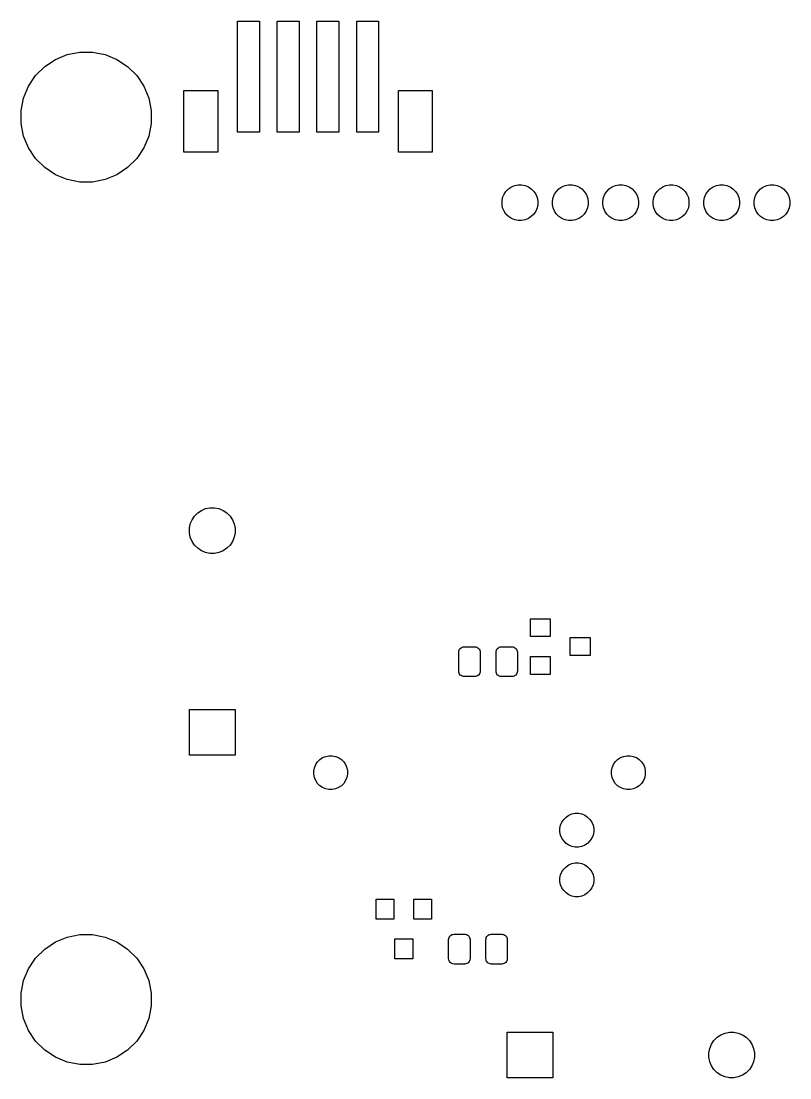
# Model space of a CAD drawing. Extents: x -0.28 to 2.63, y -2.16 to -0.06.
# Drawn here: x -0.279 to 1.245, y -2.155 to -0.06 of the extents above; entities that cross this region are included whole.
import ezdxf

# ---------------------------------------------------------------- set-up
doc = ezdxf.new("R2010")
doc.units = 0
doc.header["$MEASUREMENT"] = 0
doc.layers.add('BLACK', color=7, linetype='CONTINUOUS')

msp = doc.modelspace()

# ---------------------------------------------------------------- linework, layer by layer
at = {"layer": 'BLACK', "linetype": 'CONTINUOUS'}
for p, q in [((0.1502, -0.2802), (0.1502, -0.0598)), ((0.1502, -0.0598), (0.1935, -0.0598)), ((0.1935, -0.0598), (0.1935, -0.2802)), ((0.229, -0.2802), (0.229, -0.0598)), ((0.229, -0.0598), (0.2723, -0.0598)), ((0.2723, -0.0598), (0.2723, -0.2802)), ((0.3077, -0.2802), (0.3077, -0.0598)), ((0.3077, -0.0598), (0.351, -0.0598)), ((0.351, -0.0598), (0.351, -0.2802)), ((0.3865, -0.2802), (0.3865, -0.0598)), ((0.3865, -0.0598), (0.4298, -0.0598)), ((0.4298, -0.0598), (0.4298, -0.2802)), ((-0.1876, -0.126), (-0.1627, -0.121)), ((-0.1627, -0.121), (-0.1373, -0.121)), ((-0.1373, -0.121), (-0.1124, -0.126)), ((-0.2322, -0.1498), (-0.2111, -0.1357)), ((-0.2111, -0.1357), (-0.1876, -0.126)), ((-0.1124, -0.126), (-0.0889, -0.1357)), ((-0.0889, -0.1357), (-0.0678, -0.1498)), ((-0.2502, -0.1678), (-0.2322, -0.1498)), ((-0.0678, -0.1498), (-0.0498, -0.1678)), ((-0.2643, -0.1889), (-0.2502, -0.1678)), ((-0.0498, -0.1678), (-0.0357, -0.1889)), ((-0.274, -0.2124), (-0.2643, -0.1889)), ((-0.0357, -0.1889), (-0.026, -0.2124)), ((0.0439, -0.3196), (0.0439, -0.1976)), ((0.0439, -0.1976), (0.1109, -0.1976)), ((0.1109, -0.1976), (0.1109, -0.3196)), ((0.4691, -0.3196), (0.4691, -0.1976)), ((0.4691, -0.1976), (0.5361, -0.1976)), ((0.5361, -0.1976), (0.5361, -0.3196)), ((-0.279, -0.2373), (-0.274, -0.2124)), ((-0.026, -0.2124), (-0.021, -0.2373)), ((-0.279, -0.2627), (-0.279, -0.2373)), ((-0.021, -0.2373), (-0.021, -0.2627)), ((-0.274, -0.2876), (-0.279, -0.2627)), ((-0.021, -0.2627), (-0.026, -0.2876)), ((-0.2643, -0.3111), (-0.274, -0.2876)), ((-0.026, -0.2876), (-0.0357, -0.3111)), ((0.1935, -0.2802), (0.1502, -0.2802)), ((0.2723, -0.2802), (0.229, -0.2802)), ((0.351, -0.2802), (0.3077, -0.2802)), ((0.4298, -0.2802), (0.3865, -0.2802)), ((-0.2502, -0.3322), (-0.2643, -0.3111)), ((-0.0357, -0.3111), (-0.0498, -0.3322)), ((-0.2322, -0.3502), (-0.2502, -0.3322)), ((-0.0498, -0.3322), (-0.0678, -0.3502)), ((0.1109, -0.3196), (0.0439, -0.3196)), ((0.5361, -0.3196), (0.4691, -0.3196)), ((-0.2111, -0.3643), (-0.2322, -0.3502)), ((-0.0678, -0.3502), (-0.0889, -0.3643)), ((-0.1876, -0.374), (-0.2111, -0.3643)), ((-0.1627, -0.379), (-0.1876, -0.374)), ((-0.1124, -0.374), (-0.1373, -0.379)), ((-0.0889, -0.3643), (-0.1124, -0.374)), ((-0.1373, -0.379), (-0.1627, -0.379)), ((0.6786, -0.4032), (0.6825, -0.3974)), ((0.6825, -0.3974), (0.6874, -0.3925)), ((0.6874, -0.3925), (0.6932, -0.3886)), ((0.6932, -0.3886), (0.6997, -0.3859)), ((0.6997, -0.3859), (0.7065, -0.3846)), ((0.7065, -0.3846), (0.7135, -0.3846)), ((0.7135, -0.3846), (0.7203, -0.3859)), ((0.7203, -0.3859), (0.7268, -0.3886)), ((0.7268, -0.3886), (0.7326, -0.3925)), ((0.7326, -0.3925), (0.7375, -0.3974)), ((0.7375, -0.3974), (0.7414, -0.4032)), ((0.7786, -0.4032), (0.7825, -0.3974)), ((0.7825, -0.3974), (0.7874, -0.3925)), ((0.7874, -0.3925), (0.7932, -0.3886)), ((0.7932, -0.3886), (0.7997, -0.3859)), ((0.7997, -0.3859), (0.8065, -0.3846)), ((0.8065, -0.3846), (0.8135, -0.3846)), ((0.8135, -0.3846), (0.8203, -0.3859)), ((0.8203, -0.3859), (0.8268, -0.3886)), ((0.8268, -0.3886), (0.8326, -0.3925)), ((0.8326, -0.3925), (0.8375, -0.3974)), ((0.8375, -0.3974), (0.8414, -0.4032)), ((0.8786, -0.4032), (0.8825, -0.3974)), ((0.8825, -0.3974), (0.8874, -0.3925)), ((0.8874, -0.3925), (0.8932, -0.3886)), ((0.8932, -0.3886), (0.8997, -0.3859)), ((0.8997, -0.3859), (0.9065, -0.3846)), ((0.9065, -0.3846), (0.9135, -0.3846)), ((0.9135, -0.3846), (0.9203, -0.3859)), ((0.9203, -0.3859), (0.9268, -0.3886)), ((0.9268, -0.3886), (0.9326, -0.3925)), ((0.9326, -0.3925), (0.9375, -0.3974)), ((0.9375, -0.3974), (0.9414, -0.4032)), ((0.9786, -0.4032), (0.9825, -0.3974)), ((0.9825, -0.3974), (0.9874, -0.3925)), ((0.9874, -0.3925), (0.9932, -0.3886)), ((0.9932, -0.3886), (0.9997, -0.3859)), ((0.9997, -0.3859), (1.0065, -0.3846)), ((1.0065, -0.3846), (1.0135, -0.3846)), ((1.0135, -0.3846), (1.0203, -0.3859)), ((1.0203, -0.3859), (1.0268, -0.3886)), ((1.0268, -0.3886), (1.0326, -0.3925)), ((1.0326, -0.3925), (1.0375, -0.3974)), ((1.0375, -0.3974), (1.0414, -0.4032)), ((1.0786, -0.4032), (1.0825, -0.3974)), ((1.0825, -0.3974), (1.0874, -0.3925)), ((1.0874, -0.3925), (1.0932, -0.3886)), ((1.0932, -0.3886), (1.0997, -0.3859)), ((1.0997, -0.3859), (1.1065, -0.3846)), ((1.1065, -0.3846), (1.1135, -0.3846)), ((1.1135, -0.3846), (1.1203, -0.3859)), ((1.1203, -0.3859), (1.1268, -0.3886)), ((1.1268, -0.3886), (1.1326, -0.3925)), ((1.1326, -0.3925), (1.1375, -0.3974)), ((1.1375, -0.3974), (1.1414, -0.4032)), ((1.1786, -0.4032), (1.1825, -0.3974)), ((1.1825, -0.3974), (1.1874, -0.3925)), ((1.1874, -0.3925), (1.1932, -0.3886)), ((1.1932, -0.3886), (1.1997, -0.3859)), ((1.1997, -0.3859), (1.2065, -0.3846)), ((1.2065, -0.3846), (1.2135, -0.3846)), ((1.2135, -0.3846), (1.2203, -0.3859)), ((1.2203, -0.3859), (1.2268, -0.3886)), ((1.2268, -0.3886), (1.2326, -0.3925)), ((1.2326, -0.3925), (1.2375, -0.3974)), ((1.2375, -0.3974), (1.2414, -0.4032)), ((0.6746, -0.4165), (0.6759, -0.4097)), ((0.6746, -0.4235), (0.6746, -0.4165)), ((0.6759, -0.4097), (0.6786, -0.4032)), ((0.7414, -0.4032), (0.7441, -0.4097)), ((0.7441, -0.4097), (0.7454, -0.4165)), ((0.7454, -0.4165), (0.7454, -0.4235)), ((0.7746, -0.4165), (0.7759, -0.4097)), ((0.7746, -0.4235), (0.7746, -0.4165)), ((0.7759, -0.4097), (0.7786, -0.4032)), ((0.8414, -0.4032), (0.8441, -0.4097)), ((0.8441, -0.4097), (0.8454, -0.4165)), ((0.8454, -0.4165), (0.8454, -0.4235)), ((0.8746, -0.4165), (0.8759, -0.4097)), ((0.8746, -0.4235), (0.8746, -0.4165)), ((0.8759, -0.4097), (0.8786, -0.4032)), ((0.9414, -0.4032), (0.9441, -0.4097)), ((0.9441, -0.4097), (0.9454, -0.4165)), ((0.9454, -0.4165), (0.9454, -0.4235)), ((0.9746, -0.4165), (0.9759, -0.4097)), ((0.9746, -0.4235), (0.9746, -0.4165)), ((0.9759, -0.4097), (0.9786, -0.4032)), ((1.0414, -0.4032), (1.0441, -0.4097)), ((1.0441, -0.4097), (1.0454, -0.4165)), ((1.0454, -0.4165), (1.0454, -0.4235)), ((1.0746, -0.4165), (1.0759, -0.4097)), ((1.0746, -0.4235), (1.0746, -0.4165)), ((1.0759, -0.4097), (1.0786, -0.4032)), ((1.1414, -0.4032), (1.1441, -0.4097)), ((1.1441, -0.4097), (1.1454, -0.4165)), ((1.1454, -0.4165), (1.1454, -0.4235)), ((1.1746, -0.4165), (1.1759, -0.4097)), ((1.1746, -0.4235), (1.1746, -0.4165)), ((1.1759, -0.4097), (1.1786, -0.4032)), ((1.2414, -0.4032), (1.2441, -0.4097)), ((1.2441, -0.4097), (1.2454, -0.4165)), ((1.2454, -0.4165), (1.2454, -0.4235)), ((0.6759, -0.4303), (0.6746, -0.4235)), ((0.6786, -0.4368), (0.6759, -0.4303)), ((0.6825, -0.4426), (0.6786, -0.4368)), ((0.7414, -0.4368), (0.7375, -0.4426)), ((0.7441, -0.4303), (0.7414, -0.4368)), ((0.7454, -0.4235), (0.7441, -0.4303)), ((0.7759, -0.4303), (0.7746, -0.4235)), ((0.7786, -0.4368), (0.7759, -0.4303)), ((0.7825, -0.4426), (0.7786, -0.4368)), ((0.8414, -0.4368), (0.8375, -0.4426)), ((0.8441, -0.4303), (0.8414, -0.4368)), ((0.8454, -0.4235), (0.8441, -0.4303)), ((0.8759, -0.4303), (0.8746, -0.4235)), ((0.8786, -0.4368), (0.8759, -0.4303)), ((0.8825, -0.4426), (0.8786, -0.4368)), ((0.9414, -0.4368), (0.9375, -0.4426)), ((0.9441, -0.4303), (0.9414, -0.4368)), ((0.9454, -0.4235), (0.9441, -0.4303)), ((0.9759, -0.4303), (0.9746, -0.4235)), ((0.9786, -0.4368), (0.9759, -0.4303)), ((0.9825, -0.4426), (0.9786, -0.4368)), ((1.0414, -0.4368), (1.0375, -0.4426)), ((1.0441, -0.4303), (1.0414, -0.4368)), ((1.0454, -0.4235), (1.0441, -0.4303)), ((1.0759, -0.4303), (1.0746, -0.4235)), ((1.0786, -0.4368), (1.0759, -0.4303)), ((1.0825, -0.4426), (1.0786, -0.4368)), ((1.1414, -0.4368), (1.1375, -0.4426)), ((1.1441, -0.4303), (1.1414, -0.4368)), ((1.1454, -0.4235), (1.1441, -0.4303)), ((1.1759, -0.4303), (1.1746, -0.4235)), ((1.1786, -0.4368), (1.1759, -0.4303)), ((1.1825, -0.4426), (1.1786, -0.4368)), ((1.2414, -0.4368), (1.2375, -0.4426)), ((1.2441, -0.4303), (1.2414, -0.4368)), ((1.2454, -0.4235), (1.2441, -0.4303)), ((0.6874, -0.4475), (0.6825, -0.4426)), ((0.6932, -0.4514), (0.6874, -0.4475)), ((0.6997, -0.4541), (0.6932, -0.4514)), ((0.7065, -0.4554), (0.6997, -0.4541)), ((0.7135, -0.4554), (0.7065, -0.4554)), ((0.7203, -0.4541), (0.7135, -0.4554)), ((0.7268, -0.4514), (0.7203, -0.4541)), ((0.7326, -0.4475), (0.7268, -0.4514)), ((0.7375, -0.4426), (0.7326, -0.4475)), ((0.7874, -0.4475), (0.7825, -0.4426)), ((0.7932, -0.4514), (0.7874, -0.4475)), ((0.7997, -0.4541), (0.7932, -0.4514)), ((0.8065, -0.4554), (0.7997, -0.4541)), ((0.8135, -0.4554), (0.8065, -0.4554)), ((0.8203, -0.4541), (0.8135, -0.4554)), ((0.8268, -0.4514), (0.8203, -0.4541)), ((0.8326, -0.4475), (0.8268, -0.4514)), ((0.8375, -0.4426), (0.8326, -0.4475)), ((0.8874, -0.4475), (0.8825, -0.4426)), ((0.8932, -0.4514), (0.8874, -0.4475)), ((0.8997, -0.4541), (0.8932, -0.4514)), ((0.9065, -0.4554), (0.8997, -0.4541)), ((0.9135, -0.4554), (0.9065, -0.4554)), ((0.9203, -0.4541), (0.9135, -0.4554)), ((0.9268, -0.4514), (0.9203, -0.4541)), ((0.9326, -0.4475), (0.9268, -0.4514)), ((0.9375, -0.4426), (0.9326, -0.4475)), ((0.9874, -0.4475), (0.9825, -0.4426)), ((0.9932, -0.4514), (0.9874, -0.4475)), ((0.9997, -0.4541), (0.9932, -0.4514)), ((1.0065, -0.4554), (0.9997, -0.4541)), ((1.0135, -0.4554), (1.0065, -0.4554)), ((1.0203, -0.4541), (1.0135, -0.4554)), ((1.0268, -0.4514), (1.0203, -0.4541)), ((1.0326, -0.4475), (1.0268, -0.4514)), ((1.0375, -0.4426), (1.0326, -0.4475)), ((1.0874, -0.4475), (1.0825, -0.4426)), ((1.0932, -0.4514), (1.0874, -0.4475)), ((1.0997, -0.4541), (1.0932, -0.4514)), ((1.1065, -0.4554), (1.0997, -0.4541)), ((1.1135, -0.4554), (1.1065, -0.4554)), ((1.1203, -0.4541), (1.1135, -0.4554)), ((1.1268, -0.4514), (1.1203, -0.4541)), ((1.1326, -0.4475), (1.1268, -0.4514)), ((1.1375, -0.4426), (1.1326, -0.4475)), ((1.1874, -0.4475), (1.1825, -0.4426)), ((1.1932, -0.4514), (1.1874, -0.4475)), ((1.1997, -0.4541), (1.1932, -0.4514)), ((1.2065, -0.4554), (1.1997, -0.4541)), ((1.2135, -0.4554), (1.2065, -0.4554)), ((1.2203, -0.4541), (1.2135, -0.4554)), ((1.2268, -0.4514), (1.2203, -0.4541)), ((1.2326, -0.4475), (1.2268, -0.4514)), ((1.2375, -0.4426), (1.2326, -0.4475)), ((0.0786, -1.0299), (0.0868, -1.0265)), ((0.0868, -1.0265), (0.0955, -1.0247)), ((0.0955, -1.0247), (0.1045, -1.0247)), ((0.1045, -1.0247), (0.1132, -1.0265)), ((0.1132, -1.0265), (0.1214, -1.0299)), ((0.0599, -1.0486), (0.0648, -1.0411)), ((0.0648, -1.0411), (0.0711, -1.0348)), ((0.0711, -1.0348), (0.0786, -1.0299)), ((0.1214, -1.0299), (0.1289, -1.0348)), ((0.1289, -1.0348), (0.1352, -1.0411)), ((0.1352, -1.0411), (0.1401, -1.0486)), ((0.0547, -1.0655), (0.0565, -1.0568)), ((0.0547, -1.0745), (0.0547, -1.0655)), ((0.0565, -1.0568), (0.0599, -1.0486)), ((0.1401, -1.0486), (0.1435, -1.0568)), ((0.1435, -1.0568), (0.1453, -1.0655)), ((0.1453, -1.0655), (0.1453, -1.0745)), ((0.0565, -1.0832), (0.0547, -1.0745)), ((0.0599, -1.0915), (0.0565, -1.0832)), ((0.1435, -1.0832), (0.1401, -1.0915)), ((0.1453, -1.0745), (0.1435, -1.0832)), ((0.0648, -1.0989), (0.0599, -1.0915)), ((0.0711, -1.1052), (0.0648, -1.0989)), ((0.0786, -1.1101), (0.0711, -1.1052)), ((0.0868, -1.1135), (0.0786, -1.1101)), ((0.1214, -1.1101), (0.1132, -1.1135)), ((0.1289, -1.1052), (0.1214, -1.1101)), ((0.1352, -1.0989), (0.1289, -1.1052)), ((0.1401, -1.0915), (0.1352, -1.0989)), ((0.0955, -1.1153), (0.0868, -1.1135)), ((0.1045, -1.1153), (0.0955, -1.1153)), ((0.1132, -1.1135), (0.1045, -1.1153)), ((0.7309, -1.2803), (0.7309, -1.2449)), ((0.7309, -1.2449), (0.7703, -1.2449)), ((0.7703, -1.2449), (0.7703, -1.2803)), ((0.7703, -1.2803), (0.7309, -1.2803)), ((0.8097, -1.3177), (0.8097, -1.2823)), ((0.8097, -1.2823), (0.8491, -1.2823)), ((0.8491, -1.2823), (0.8491, -1.3177)), ((0.5888, -1.3111), (0.589, -1.309)), ((0.5888, -1.349), (0.5888, -1.3111)), ((0.589, -1.309), (0.5896, -1.307)), ((0.5896, -1.307), (0.5906, -1.3052)), ((0.5906, -1.3052), (0.5919, -1.3036)), ((0.5919, -1.3036), (0.5935, -1.3023)), ((0.5935, -1.3023), (0.5954, -1.3013)), ((0.5954, -1.3013), (0.5974, -1.3007)), ((0.5974, -1.3007), (0.5994, -1.3005)), ((0.5994, -1.3005), (0.6206, -1.3005)), ((0.6206, -1.3005), (0.6226, -1.3007)), ((0.6226, -1.3007), (0.6246, -1.3013)), ((0.6246, -1.3013), (0.6265, -1.3023)), ((0.6265, -1.3023), (0.6281, -1.3036)), ((0.6281, -1.3036), (0.6294, -1.3052)), ((0.6294, -1.3052), (0.6304, -1.307)), ((0.6304, -1.307), (0.631, -1.309)), ((0.631, -1.309), (0.6312, -1.3111)), ((0.6312, -1.3111), (0.6312, -1.349)), ((0.6627, -1.3111), (0.6629, -1.309)), ((0.6627, -1.349), (0.6627, -1.3111)), ((0.6629, -1.309), (0.6635, -1.307)), ((0.6635, -1.307), (0.6644, -1.3052)), ((0.6644, -1.3052), (0.6658, -1.3036)), ((0.6658, -1.3036), (0.6674, -1.3023)), ((0.6674, -1.3023), (0.6692, -1.3013)), ((0.6692, -1.3013), (0.6712, -1.3007)), ((0.6712, -1.3007), (0.6732, -1.3005)), ((0.6732, -1.3005), (0.6944, -1.3005)), ((0.6944, -1.3005), (0.6965, -1.3007)), ((0.6965, -1.3007), (0.6984, -1.3013)), ((0.6984, -1.3013), (0.7003, -1.3023)), ((0.7003, -1.3023), (0.7019, -1.3036)), ((0.7019, -1.3036), (0.7032, -1.3052)), ((0.7032, -1.3052), (0.7042, -1.307)), ((0.7042, -1.307), (0.7048, -1.309)), ((0.7048, -1.309), (0.705, -1.3111)), ((0.705, -1.3111), (0.705, -1.349)), ((0.7309, -1.3551), (0.7309, -1.3197)), ((0.7309, -1.3197), (0.7703, -1.3197)), ((0.7703, -1.3197), (0.7703, -1.3551)), ((0.8491, -1.3177), (0.8097, -1.3177)), ((0.589, -1.351), (0.5888, -1.349)), ((0.5896, -1.353), (0.589, -1.351)), ((0.5906, -1.3548), (0.5896, -1.353)), ((0.5919, -1.3564), (0.5906, -1.3548)), ((0.5935, -1.3577), (0.5919, -1.3564)), ((0.5954, -1.3587), (0.5935, -1.3577)), ((0.5974, -1.3593), (0.5954, -1.3587)), ((0.5994, -1.3595), (0.5974, -1.3593)), ((0.6206, -1.3595), (0.5994, -1.3595)), ((0.6226, -1.3593), (0.6206, -1.3595)), ((0.6246, -1.3587), (0.6226, -1.3593)), ((0.6265, -1.3577), (0.6246, -1.3587)), ((0.6281, -1.3564), (0.6265, -1.3577)), ((0.6294, -1.3548), (0.6281, -1.3564)), ((0.6304, -1.353), (0.6294, -1.3548)), ((0.631, -1.351), (0.6304, -1.353)), ((0.6312, -1.349), (0.631, -1.351)), ((0.6629, -1.351), (0.6627, -1.349)), ((0.6635, -1.353), (0.6629, -1.351)), ((0.6644, -1.3548), (0.6635, -1.353)), ((0.6658, -1.3564), (0.6644, -1.3548)), ((0.6674, -1.3577), (0.6658, -1.3564)), ((0.6692, -1.3587), (0.6674, -1.3577)), ((0.6712, -1.3593), (0.6692, -1.3587)), ((0.6732, -1.3595), (0.6712, -1.3593)), ((0.6944, -1.3595), (0.6732, -1.3595)), ((0.6965, -1.3593), (0.6944, -1.3595)), ((0.6984, -1.3587), (0.6965, -1.3593)), ((0.7003, -1.3577), (0.6984, -1.3587)), ((0.7019, -1.3564), (0.7003, -1.3577)), ((0.7032, -1.3548), (0.7019, -1.3564)), ((0.7042, -1.353), (0.7032, -1.3548)), ((0.7048, -1.351), (0.7042, -1.353)), ((0.705, -1.349), (0.7048, -1.351)), ((0.7703, -1.3551), (0.7309, -1.3551)), ((0.0547, -1.5153), (0.0547, -1.4247)), ((0.0547, -1.4247), (0.1453, -1.4247)), ((0.1453, -1.4247), (0.1453, -1.5153)), ((0.1453, -1.5153), (0.0547, -1.5153)), ((0.3051, -1.5341), (0.3087, -1.5287)), ((0.3087, -1.5287), (0.3134, -1.524)), ((0.3134, -1.524), (0.3189, -1.5203)), ((0.3189, -1.5203), (0.325, -1.5178)), ((0.325, -1.5178), (0.3314, -1.5165)), ((0.3314, -1.5165), (0.338, -1.5165)), ((0.338, -1.5165), (0.3445, -1.5178)), ((0.3445, -1.5178), (0.3506, -1.5203)), ((0.3506, -1.5203), (0.3561, -1.524)), ((0.3561, -1.524), (0.3607, -1.5287)), ((0.3607, -1.5287), (0.3644, -1.5341)), ((0.8956, -1.5341), (0.8993, -1.5287)), ((0.8993, -1.5287), (0.9039, -1.524)), ((0.9039, -1.524), (0.9094, -1.5203)), ((0.9094, -1.5203), (0.9155, -1.5178)), ((0.9155, -1.5178), (0.922, -1.5165)), ((0.922, -1.5165), (0.9286, -1.5165)), ((0.9286, -1.5165), (0.935, -1.5178)), ((0.935, -1.5178), (0.9411, -1.5203)), ((0.9411, -1.5203), (0.9466, -1.524)), ((0.9466, -1.524), (0.9513, -1.5287)), ((0.9513, -1.5287), (0.9549, -1.5341)), ((0.3013, -1.5467), (0.3025, -1.5402)), ((0.3013, -1.5533), (0.3013, -1.5467)), ((0.3025, -1.5402), (0.3051, -1.5341)), ((0.3644, -1.5341), (0.3669, -1.5402)), ((0.3669, -1.5402), (0.3682, -1.5467)), ((0.3682, -1.5467), (0.3682, -1.5533)), ((0.8918, -1.5467), (0.8931, -1.5402)), ((0.8918, -1.5533), (0.8918, -1.5467)), ((0.8931, -1.5402), (0.8956, -1.5341)), ((0.9549, -1.5341), (0.9575, -1.5402)), ((0.9575, -1.5402), (0.9587, -1.5467)), ((0.9587, -1.5467), (0.9587, -1.5533)), ((0.3025, -1.5598), (0.3013, -1.5533)), ((0.3051, -1.5658), (0.3025, -1.5598)), ((0.3087, -1.5713), (0.3051, -1.5658)), ((0.3134, -1.576), (0.3087, -1.5713)), ((0.3607, -1.5713), (0.3561, -1.576)), ((0.3644, -1.5658), (0.3607, -1.5713)), ((0.3669, -1.5598), (0.3644, -1.5658)), ((0.3682, -1.5533), (0.3669, -1.5598)), ((0.8931, -1.5598), (0.8918, -1.5533)), ((0.8956, -1.5658), (0.8931, -1.5598)), ((0.8993, -1.5713), (0.8956, -1.5658)), ((0.9039, -1.576), (0.8993, -1.5713)), ((0.9513, -1.5713), (0.9466, -1.576)), ((0.9549, -1.5658), (0.9513, -1.5713)), ((0.9575, -1.5598), (0.9549, -1.5658)), ((0.9587, -1.5533), (0.9575, -1.5598)), ((0.3189, -1.5797), (0.3134, -1.576)), ((0.325, -1.5822), (0.3189, -1.5797)), ((0.3314, -1.5835), (0.325, -1.5822)), ((0.338, -1.5835), (0.3314, -1.5835)), ((0.3445, -1.5822), (0.338, -1.5835)), ((0.3506, -1.5797), (0.3445, -1.5822)), ((0.3561, -1.576), (0.3506, -1.5797)), ((0.9094, -1.5797), (0.9039, -1.576)), ((0.9155, -1.5822), (0.9094, -1.5797)), ((0.922, -1.5835), (0.9155, -1.5822)), ((0.9286, -1.5835), (0.922, -1.5835)), ((0.935, -1.5822), (0.9286, -1.5835)), ((0.9411, -1.5797), (0.935, -1.5822)), ((0.9466, -1.576), (0.9411, -1.5797)), ((0.8071, -1.6345), (0.8132, -1.632)), ((0.8132, -1.632), (0.8196, -1.6307)), ((0.8196, -1.6307), (0.8262, -1.6307)), ((0.8262, -1.6307), (0.8327, -1.632)), ((0.8327, -1.632), (0.8388, -1.6345)), ((0.7894, -1.6609), (0.7907, -1.6544)), ((0.7907, -1.6544), (0.7933, -1.6483)), ((0.7933, -1.6483), (0.7969, -1.6428)), ((0.7969, -1.6428), (0.8016, -1.6382)), ((0.8016, -1.6382), (0.8071, -1.6345)), ((0.8388, -1.6345), (0.8442, -1.6382)), ((0.8442, -1.6382), (0.8489, -1.6428)), ((0.8489, -1.6428), (0.8526, -1.6483)), ((0.8526, -1.6483), (0.8551, -1.6544)), ((0.8551, -1.6544), (0.8564, -1.6609)), ((0.7894, -1.6675), (0.7894, -1.6609)), ((0.7907, -1.6739), (0.7894, -1.6675)), ((0.7933, -1.68), (0.7907, -1.6739)), ((0.8551, -1.6739), (0.8526, -1.68)), ((0.8564, -1.6675), (0.8551, -1.6739)), ((0.8564, -1.6609), (0.8564, -1.6675)), ((0.7969, -1.6855), (0.7933, -1.68)), ((0.8016, -1.6902), (0.7969, -1.6855)), ((0.8071, -1.6938), (0.8016, -1.6902)), ((0.8132, -1.6964), (0.8071, -1.6938)), ((0.8196, -1.6976), (0.8132, -1.6964)), ((0.8327, -1.6964), (0.8262, -1.6976)), ((0.8388, -1.6938), (0.8327, -1.6964)), ((0.8442, -1.6902), (0.8388, -1.6938)), ((0.8489, -1.6855), (0.8442, -1.6902)), ((0.8526, -1.68), (0.8489, -1.6855)), ((0.8262, -1.6976), (0.8196, -1.6976)), ((0.7969, -1.7413), (0.8016, -1.7366)), ((0.8016, -1.7366), (0.8071, -1.7329)), ((0.8071, -1.7329), (0.8132, -1.7304)), ((0.8132, -1.7304), (0.8196, -1.7291)), ((0.8196, -1.7291), (0.8262, -1.7291)), ((0.8262, -1.7291), (0.8327, -1.7304)), ((0.8327, -1.7304), (0.8388, -1.7329)), ((0.8388, -1.7329), (0.8442, -1.7366)), ((0.8442, -1.7366), (0.8489, -1.7413)), ((0.7894, -1.7593), (0.7907, -1.7528)), ((0.7894, -1.7659), (0.7894, -1.7593)), ((0.7907, -1.7528), (0.7933, -1.7468)), ((0.7933, -1.7468), (0.7969, -1.7413)), ((0.8489, -1.7413), (0.8526, -1.7468)), ((0.8526, -1.7468), (0.8551, -1.7528)), ((0.8551, -1.7528), (0.8564, -1.7593)), ((0.8564, -1.7593), (0.8564, -1.7659)), ((0.7907, -1.7724), (0.7894, -1.7659)), ((0.7933, -1.7785), (0.7907, -1.7724)), ((0.7969, -1.7839), (0.7933, -1.7785)), ((0.8526, -1.7785), (0.8489, -1.7839)), ((0.8551, -1.7724), (0.8526, -1.7785)), ((0.8564, -1.7659), (0.8551, -1.7724)), ((0.4249, -1.8403), (0.4249, -1.8009)), ((0.4249, -1.8009), (0.4603, -1.8009)), ((0.4603, -1.8009), (0.4603, -1.8403)), ((0.4997, -1.8403), (0.4997, -1.8009)), ((0.4997, -1.8009), (0.5351, -1.8009)), ((0.5351, -1.8009), (0.5351, -1.8403)), ((0.8016, -1.7886), (0.7969, -1.7839)), ((0.8071, -1.7922), (0.8016, -1.7886)), ((0.8132, -1.7948), (0.8071, -1.7922)), ((0.8196, -1.7961), (0.8132, -1.7948)), ((0.8262, -1.7961), (0.8196, -1.7961)), ((0.8327, -1.7948), (0.8262, -1.7961)), ((0.8388, -1.7922), (0.8327, -1.7948)), ((0.8442, -1.7886), (0.8388, -1.7922)), ((0.8489, -1.7839), (0.8442, -1.7886)), ((0.4603, -1.8403), (0.4249, -1.8403)), ((0.5351, -1.8403), (0.4997, -1.8403)), ((-0.2322, -1.8998), (-0.2111, -1.8857)), ((-0.2111, -1.8857), (-0.1876, -1.876)), ((-0.1876, -1.876), (-0.1627, -1.871)), ((-0.1627, -1.871), (-0.1373, -1.871)), ((-0.1373, -1.871), (-0.1124, -1.876)), ((-0.1124, -1.876), (-0.0889, -1.8857)), ((-0.0889, -1.8857), (-0.0678, -1.8998)), ((0.4623, -1.9191), (0.4623, -1.8797)), ((0.4623, -1.8797), (0.4977, -1.8797)), ((0.4977, -1.8797), (0.4977, -1.9191)), ((0.5688, -1.8811), (0.569, -1.879)), ((0.5688, -1.9189), (0.5688, -1.8811)), ((0.569, -1.879), (0.5696, -1.877)), ((0.5696, -1.877), (0.5706, -1.8752)), ((0.5706, -1.8752), (0.5719, -1.8736)), ((0.5719, -1.8736), (0.5735, -1.8723)), ((0.5735, -1.8723), (0.5754, -1.8713)), ((0.5754, -1.8713), (0.5774, -1.8707)), ((0.5774, -1.8707), (0.5794, -1.8705)), ((0.5794, -1.8705), (0.6006, -1.8705)), ((0.6006, -1.8705), (0.6026, -1.8707)), ((0.6026, -1.8707), (0.6046, -1.8713)), ((0.6046, -1.8713), (0.6065, -1.8723)), ((0.6065, -1.8723), (0.6081, -1.8736)), ((0.6081, -1.8736), (0.6094, -1.8752)), ((0.6094, -1.8752), (0.6104, -1.877)), ((0.6104, -1.877), (0.611, -1.879)), ((0.611, -1.879), (0.6112, -1.8811)), ((0.6112, -1.8811), (0.6112, -1.9189)), ((0.6427, -1.8811), (0.6429, -1.879)), ((0.6427, -1.9189), (0.6427, -1.8811)), ((0.6429, -1.879), (0.6435, -1.877)), ((0.6435, -1.877), (0.6444, -1.8752)), ((0.6444, -1.8752), (0.6458, -1.8736)), ((0.6458, -1.8736), (0.6474, -1.8723)), ((0.6474, -1.8723), (0.6492, -1.8713)), ((0.6492, -1.8713), (0.6512, -1.8707)), ((0.6512, -1.8707), (0.6532, -1.8705)), ((0.6532, -1.8705), (0.6744, -1.8705)), ((0.6744, -1.8705), (0.6765, -1.8707)), ((0.6765, -1.8707), (0.6784, -1.8713)), ((0.6784, -1.8713), (0.6803, -1.8723)), ((0.6803, -1.8723), (0.6819, -1.8736)), ((0.6819, -1.8736), (0.6832, -1.8752)), ((0.6832, -1.8752), (0.6842, -1.877)), ((0.6842, -1.877), (0.6848, -1.879)), ((0.6848, -1.879), (0.685, -1.8811)), ((0.685, -1.8811), (0.685, -1.9189)), ((-0.2502, -1.9178), (-0.2322, -1.8998)), ((-0.0678, -1.8998), (-0.0498, -1.9178)), ((-0.2643, -1.9389), (-0.2502, -1.9178)), ((-0.0498, -1.9178), (-0.0357, -1.9389)), ((0.4977, -1.9191), (0.4623, -1.9191)), ((0.569, -1.921), (0.5688, -1.9189)), ((0.5696, -1.923), (0.569, -1.921)), ((0.5706, -1.9248), (0.5696, -1.923)), ((0.5719, -1.9264), (0.5706, -1.9248)), ((0.5735, -1.9277), (0.5719, -1.9264)), ((0.5754, -1.9287), (0.5735, -1.9277)), ((0.6065, -1.9277), (0.6046, -1.9287)), ((0.6081, -1.9264), (0.6065, -1.9277)), ((0.6094, -1.9248), (0.6081, -1.9264)), ((0.6104, -1.923), (0.6094, -1.9248)), ((0.611, -1.921), (0.6104, -1.923)), ((0.6112, -1.9189), (0.611, -1.921)), ((0.6429, -1.921), (0.6427, -1.9189)), ((0.6435, -1.923), (0.6429, -1.921)), ((0.6444, -1.9248), (0.6435, -1.923)), ((0.6458, -1.9264), (0.6444, -1.9248)), ((0.6474, -1.9277), (0.6458, -1.9264)), ((0.6492, -1.9287), (0.6474, -1.9277)), ((0.6803, -1.9277), (0.6784, -1.9287)), ((0.6819, -1.9264), (0.6803, -1.9277)), ((0.6832, -1.9248), (0.6819, -1.9264)), ((0.6842, -1.923), (0.6832, -1.9248)), ((0.6848, -1.921), (0.6842, -1.923)), ((0.685, -1.9189), (0.6848, -1.921)), ((-0.274, -1.9624), (-0.2643, -1.9389)), ((-0.0357, -1.9389), (-0.026, -1.9624)), ((0.5774, -1.9293), (0.5754, -1.9287)), ((0.5794, -1.9295), (0.5774, -1.9293)), ((0.6006, -1.9295), (0.5794, -1.9295)), ((0.6026, -1.9293), (0.6006, -1.9295)), ((0.6046, -1.9287), (0.6026, -1.9293)), ((0.6512, -1.9293), (0.6492, -1.9287)), ((0.6532, -1.9295), (0.6512, -1.9293)), ((0.6744, -1.9295), (0.6532, -1.9295)), ((0.6765, -1.9293), (0.6744, -1.9295)), ((0.6784, -1.9287), (0.6765, -1.9293)), ((-0.279, -1.9873), (-0.274, -1.9624)), ((-0.026, -1.9624), (-0.021, -1.9873)), ((-0.279, -2.0127), (-0.279, -1.9873)), ((-0.021, -1.9873), (-0.021, -2.0127)), ((-0.274, -2.0376), (-0.279, -2.0127)), ((-0.021, -2.0127), (-0.026, -2.0376)), ((-0.2643, -2.0611), (-0.274, -2.0376)), ((-0.026, -2.0376), (-0.0357, -2.0611)), ((-0.2502, -2.0822), (-0.2643, -2.0611)), ((-0.0357, -2.0611), (-0.0498, -2.0822)), ((0.6847, -2.1553), (0.6847, -2.0647)), ((0.6847, -2.0647), (0.7753, -2.0647)), ((0.7753, -2.0647), (0.7753, -2.1553)), ((1.1011, -2.0748), (1.1085, -2.0699)), ((1.1085, -2.0699), (1.1168, -2.0665)), ((1.1168, -2.0665), (1.1255, -2.0647)), ((1.1255, -2.0647), (1.1345, -2.0647)), ((1.1345, -2.0647), (1.1432, -2.0665)), ((1.1432, -2.0665), (1.1515, -2.0699)), ((1.1515, -2.0699), (1.1589, -2.0748)), ((-0.2322, -2.1002), (-0.2502, -2.0822)), ((-0.0498, -2.0822), (-0.0678, -2.1002)), ((1.0865, -2.0968), (1.0899, -2.0886)), ((1.0899, -2.0886), (1.0948, -2.0811)), ((1.0948, -2.0811), (1.1011, -2.0748)), ((1.1589, -2.0748), (1.1652, -2.0811)), ((1.1652, -2.0811), (1.1701, -2.0886)), ((1.1701, -2.0886), (1.1735, -2.0968)), ((-0.2111, -2.1143), (-0.2322, -2.1002)), ((-0.1876, -2.124), (-0.2111, -2.1143)), ((-0.0889, -2.1143), (-0.1124, -2.124)), ((-0.0678, -2.1002), (-0.0889, -2.1143)), ((1.0847, -2.1055), (1.0865, -2.0968)), ((1.0847, -2.1145), (1.0847, -2.1055)), ((1.0865, -2.1232), (1.0847, -2.1145)), ((1.1735, -2.0968), (1.1753, -2.1055)), ((1.1753, -2.1145), (1.1735, -2.1232)), ((1.1753, -2.1055), (1.1753, -2.1145)), ((-0.1627, -2.129), (-0.1876, -2.124)), ((-0.1373, -2.129), (-0.1627, -2.129)), ((-0.1124, -2.124), (-0.1373, -2.129)), ((1.0899, -2.1315), (1.0865, -2.1232)), ((1.0948, -2.1389), (1.0899, -2.1315)), ((1.1701, -2.1315), (1.1652, -2.1389)), ((1.1735, -2.1232), (1.1701, -2.1315)), ((0.7753, -2.1553), (0.6847, -2.1553)), ((1.1011, -2.1452), (1.0948, -2.1389)), ((1.1085, -2.1501), (1.1011, -2.1452)), ((1.1168, -2.1535), (1.1085, -2.1501)), ((1.1255, -2.1553), (1.1168, -2.1535)), ((1.1345, -2.1553), (1.1255, -2.1553)), ((1.1432, -2.1535), (1.1345, -2.1553)), ((1.1515, -2.1501), (1.1432, -2.1535)), ((1.1589, -2.1452), (1.1515, -2.1501)), ((1.1652, -2.1389), (1.1589, -2.1452))]:
    msp.add_line(p, q, dxfattribs=at)

doc.saveas('drawing.dxf')
